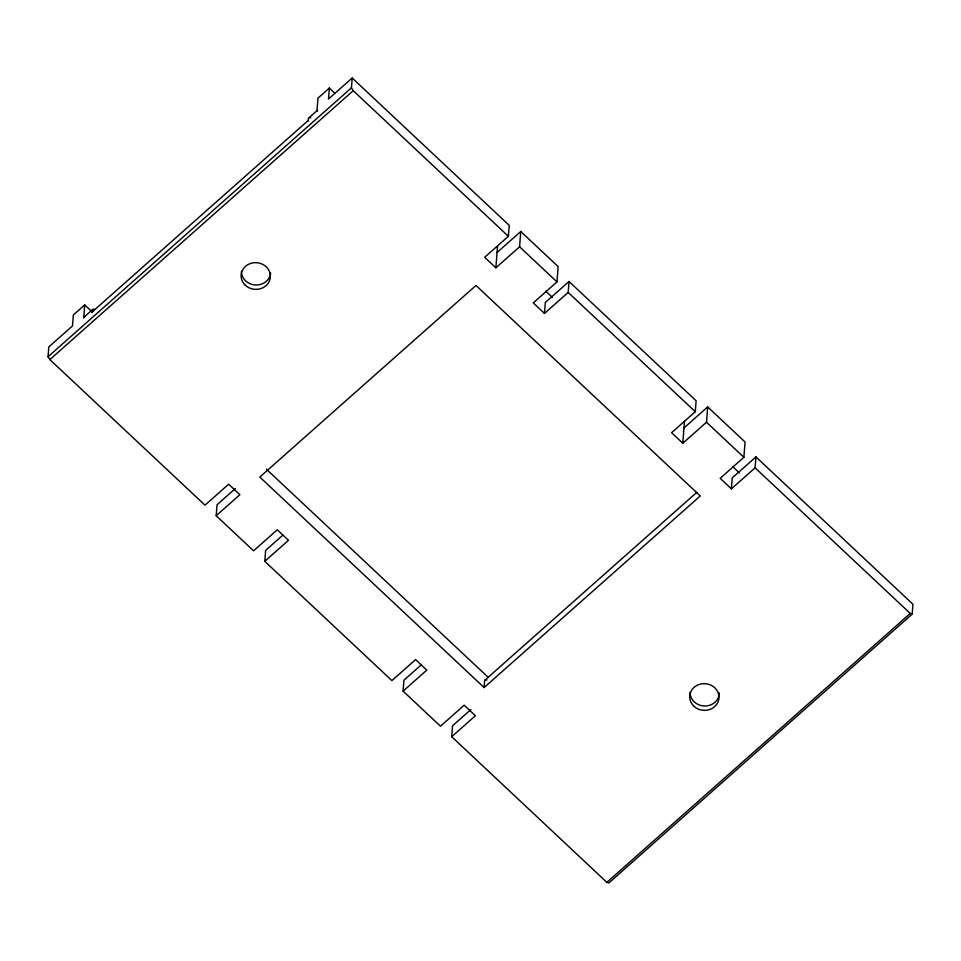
<?xml version="1.0" encoding="UTF-8"?>
<svg xmlns="http://www.w3.org/2000/svg" width="961" height="961" viewBox="0 0 961 961"><rect width="100%" height="100%" fill="white"/><g stroke="black" fill="none" stroke-linecap="round" stroke-linejoin="round"><path stroke-width="1.44" d="M683.98 427.933L707.68 406.923L745.063 442L743.886 457.304L720.185 478.314L731.393 488.837L732.234 477.905L755.935 456.907L912.95 604.253L912.193 614.091L608.806 883.003L606.847 882.342L451.706 736.739L475.407 715.729L464.199 705.206L440.486 726.216L403.103 691.127L426.804 670.129L415.596 659.594L391.896 680.604L264.792 561.32L288.492 540.31L277.273 529.787L253.572 550.797L216.189 515.721L239.89 494.711L228.682 484.176L204.981 505.186L49.84 359.594L48.05 356.747L48.807 346.909L72.507 325.899L73.348 314.968L84.724 304.889L91.283 311.04M84.724 304.889L83.715 318.007A10.655 3.291 48.4 0 1 84.892 316.758M216.189 515.721L217.03 504.789L235.349 488.548M264.792 561.32L265.632 550.389L282.87 535.109M334.8 93.205L329.335 88.076L328.494 99.007L352.194 77.997L509.21 225.354L508.369 236.286L484.668 257.296L495.876 267.819L519.589 246.809L520.766 231.505L558.149 266.593L556.972 281.885L533.271 302.895L544.479 313.418L568.179 292.42L569.02 281.489L696.124 400.773L695.283 411.704L671.583 432.702L682.803 443.237L706.503 422.227L707.68 406.923M508.369 236.286L353.228 90.682L351.438 87.835L352.194 77.997M403.103 691.127L403.944 680.208L421.182 664.928M451.706 736.739L452.547 725.807L470.866 709.578M495.876 267.819L497.558 245.956M484.104 687.559L700.269 495.96L475.971 285.465L259.806 477.064L484.104 687.559L484.608 681.001A10.655 3.291 48.4 0 1 487.035 679.968M544.479 313.418L545.319 302.499L569.02 281.489M682.803 443.237L684.484 421.374M731.393 488.837L755.094 467.839L755.935 456.907M329.335 88.076L317.959 98.166L316.95 111.284A10.655 3.291 48.4 0 1 317.298 110.383L308.757 117.951M84.063 317.106L92.592 309.55M92.424 311.736L308.589 120.137A10.655 3.291 48.4 0 0 308.253 121.026L308.421 118.84A10.655 3.291 48.4 0 1 310.847 117.807M48.05 356.747L351.438 87.835M49.84 359.594L353.228 90.682M497.053 252.515L520.766 231.505M484.945 680.112L696.689 492.44M606.847 882.342L910.235 613.43L912.193 614.091M519.589 246.809L556.972 281.885M568.179 292.42L695.283 411.704M706.503 422.227L743.886 457.304M755.094 467.839L910.235 613.43M545.86 291.279L552.407 297.429M732.787 466.71L739.345 472.86M266.317 469.112L488.356 677.493M93.253 311.376A10.655 3.291 48.4 0 0 92.088 312.625L92.256 310.439A10.655 3.291 48.4 0 1 94.683 309.406M719.321 692.929A14.655 13.358 4.4 0 1 704.569 705.999A14.655 13.358 4.4 0 1 690.034 692.352M270.654 273.08A14.655 13.358 4.4 0 1 255.338 284.973A14.655 13.358 4.4 0 1 241.427 271.35M693.914 706.251A14.655 13.358 4.4 0 0 718.456 700.749A14.655 13.358 4.4 0 0 700.653 684.04A14.655 13.358 4.4 0 0 693.914 706.251M245.307 285.249A14.655 13.358 4.4 0 0 269.861 279.747A14.655 13.358 4.4 0 0 252.046 263.038A14.655 13.358 4.4 0 0 245.307 285.249"/></g></svg>
